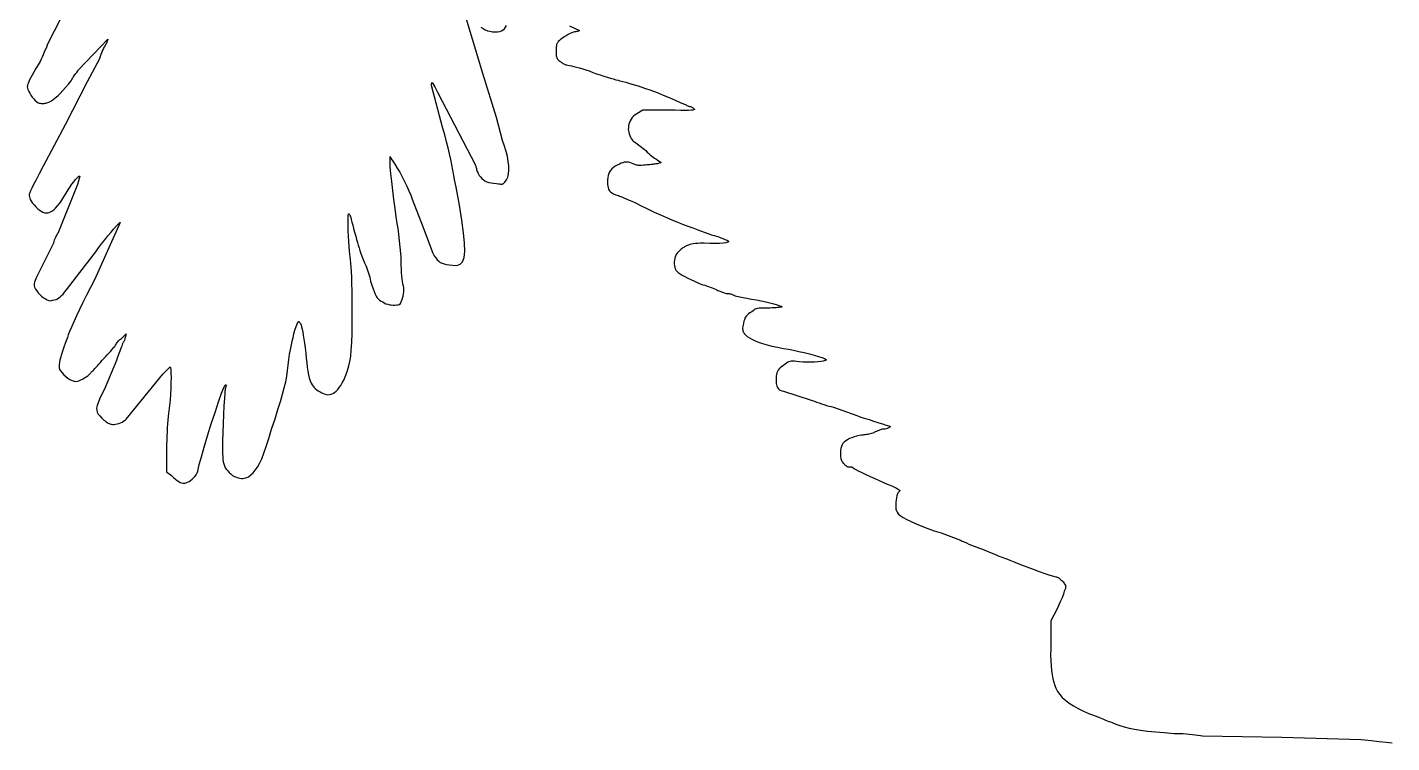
# Model space of a CAD drawing. Extents: x 0.25 to 7.24, y 0.43 to 4.89.
# Drawn here: x 0.39 to 3.745, y 0.575 to 2.332 of the extents above; entities that cross this region are included whole.
import ezdxf

# ---------------------------------------------------------------- set-up
doc = ezdxf.new("R2010")
doc.units = 0
doc.layers.get('0').update_dxf_attribs({"color": 5, "linetype": 'CONTINUOUS'})

msp = doc.modelspace()

# ---------------------------------------------------------------- linework, layer by layer
at = {"linetype": 'CONTINUOUS'}
for points in [[(0.47147, 2.35135), (0.44144, 2.29429), (0.43947, 2.28873), (0.43721, 2.28291), (0.43474, 2.27694), (0.43212, 2.27094), (0.42943, 2.26502), (0.42674, 2.25927), (0.42412, 2.25381), (0.42165, 2.24874), (0.41939, 2.24419), (0.41742, 2.24024), (0.41155, 2.23086), (0.40653, 2.22251), (0.40231, 2.21513), (0.39882, 2.20867), (0.39602, 2.20308), (0.39385, 2.19829), (0.39226, 2.19427), (0.39118, 2.19094), (0.39058, 2.18827), (0.39039, 2.18619), (0.39082, 2.18307), (0.39205, 2.17924), (0.39396, 2.17492), (0.39644, 2.17028), (0.3994, 2.16554), (0.40271, 2.16089), (0.40628, 2.15653), (0.40999, 2.15265), (0.41374, 2.14946), (0.41742, 2.14715), (0.41995, 2.14634), (0.4222, 2.14571), (0.42423, 2.14526), (0.42611, 2.14498), (0.42793, 2.14489), (0.42974, 2.14498), (0.43163, 2.14526), (0.43366, 2.14571), (0.4359, 2.14634), (0.43844, 2.14715), (0.44312, 2.14858), (0.44814, 2.15104), (0.45349, 2.15447), (0.45915, 2.15882), (0.46509, 2.16404), (0.4713, 2.17007), (0.47777, 2.17685), (0.48447, 2.18434), (0.49138, 2.19247), (0.4985, 2.2012), (0.49965, 2.20398), (0.50124, 2.20689), (0.50315, 2.20988), (0.50527, 2.21288), (0.50751, 2.21584), (0.50974, 2.21871), (0.51187, 2.22144), (0.51378, 2.22398), (0.51536, 2.22626), (0.51652, 2.22823), (0.58859, 2.3033), (0.5885, 2.3024), (0.58828, 2.3015), (0.58794, 2.3006), (0.58753, 2.2997), (0.58709, 2.2988), (0.58664, 2.2979), (0.58623, 2.297), (0.5859, 2.2961), (0.58567, 2.2952), (0.58559, 2.29429), (0.58451, 2.29296), (0.58314, 2.29081), (0.5815, 2.28794), (0.57968, 2.28444), (0.5777, 2.28041), (0.57564, 2.27592), (0.57354, 2.27107), (0.57146, 2.26595), (0.56945, 2.26065), (0.56757, 2.25526), (0.53754, 2.1982), (0.48348, 2.09309), (0.42943, 1.99099), (0.41967, 1.97235), (0.41187, 1.9575), (0.40583, 1.94594), (0.40137, 1.93713), (0.39827, 1.93056), (0.39635, 1.92569), (0.3954, 1.92202), (0.39522, 1.91902), (0.39562, 1.91615), (0.3964, 1.91291), (0.39781, 1.90907), (0.40014, 1.90484), (0.40323, 1.9004), (0.40692, 1.8959), (0.41104, 1.89152), (0.41542, 1.8874), (0.41992, 1.88371), (0.42436, 1.88062), (0.42859, 1.87829), (0.43243, 1.87688), (0.43694, 1.87643), (0.44147, 1.8769), (0.44603, 1.87831), (0.45064, 1.88067), (0.45533, 1.88401), (0.46011, 1.88834), (0.46499, 1.89367), (0.47001, 1.90004), (0.47516, 1.90744), (0.48048, 1.91592), (0.48579, 1.92464), (0.49088, 1.93276), (0.49572, 1.94019), (0.50028, 1.94686), (0.5045, 1.9527), (0.50837, 1.95765), (0.51184, 1.96162), (0.51488, 1.96454), (0.51745, 1.96635), (0.51952, 1.96697), (0.51351, 1.94595), (0.46547, 1.82583), (0.46448, 1.82466), (0.46335, 1.82301), (0.46211, 1.82093), (0.4608, 1.81847), (0.45946, 1.81569), (0.45811, 1.81264), (0.4568, 1.80937), (0.45557, 1.80593), (0.45444, 1.80239), (0.45345, 1.7988), (0.42643, 1.74474), (0.42146, 1.73488), (0.41735, 1.72675), (0.41402, 1.7201), (0.41144, 1.71467), (0.40953, 1.71021), (0.40826, 1.70647), (0.40757, 1.70321), (0.4074, 1.70016), (0.4077, 1.69707), (0.40841, 1.69369), (0.41064, 1.68912), (0.41362, 1.68449), (0.41722, 1.67994), (0.42129, 1.67558), (0.42568, 1.67155), (0.43025, 1.66796), (0.43485, 1.66496), (0.43935, 1.66265), (0.4436, 1.66118), (0.44745, 1.66066), (0.45251, 1.66158), (0.45698, 1.66261), (0.46099, 1.66385), (0.46465, 1.66542), (0.46809, 1.66742), (0.47145, 1.66996), (0.47484, 1.67315), (0.47839, 1.67709), (0.48223, 1.6819), (0.48649, 1.68769), (0.51952, 1.72973), (0.55856, 1.78078), (0.56535, 1.79018), (0.57288, 1.8001), (0.5808, 1.81016), (0.58878, 1.81999), (0.59647, 1.8292), (0.60353, 1.83743), (0.60962, 1.84429), (0.61439, 1.84939), (0.6175, 1.85238), (0.61862, 1.85285), (0.55556, 1.71171), (0.54576, 1.69284), (0.53629, 1.67426), (0.52729, 1.65625), (0.51889, 1.63911), (0.51126, 1.62312), (0.50453, 1.60858), (0.49884, 1.59576), (0.49434, 1.58496), (0.49118, 1.57647), (0.48949, 1.57057), (0.48452, 1.55785), (0.48038, 1.54662), (0.477, 1.53676), (0.47431, 1.52814), (0.47222, 1.52065), (0.47068, 1.51414), (0.4696, 1.5085), (0.46892, 1.50359), (0.46857, 1.4993), (0.46847, 1.4955), (0.46997, 1.49165), (0.47255, 1.48745), (0.47604, 1.48306), (0.48024, 1.47868), (0.48498, 1.47447), (0.49009, 1.47063), (0.49538, 1.46733), (0.50066, 1.46474), (0.50577, 1.46306), (0.51051, 1.46246), (0.51363, 1.46289), (0.51743, 1.46407), (0.5217, 1.46587), (0.52622, 1.46813), (0.53078, 1.47072), (0.53516, 1.47349), (0.53914, 1.47629), (0.54251, 1.47899), (0.54505, 1.48144), (0.54655, 1.48348), (0.54771, 1.48465), (0.54936, 1.48632), (0.55144, 1.48846), (0.5539, 1.49103), (0.55668, 1.49399), (0.55974, 1.49732), (0.56301, 1.50097), (0.56644, 1.50491), (0.56998, 1.50911), (0.57357, 1.51351), (0.57807, 1.51809), (0.58249, 1.52274), (0.58676, 1.52735), (0.59082, 1.53182), (0.59459, 1.53604), (0.59801, 1.53989), (0.60098, 1.54328), (0.60346, 1.54609), (0.60536, 1.54822), (0.60661, 1.54955), (0.60759, 1.55143), (0.60874, 1.55344), (0.61004, 1.55552), (0.61146, 1.55762), (0.61299, 1.55968), (0.61461, 1.56166), (0.6163, 1.56349), (0.61804, 1.56512), (0.61982, 1.5665), (0.62162, 1.56757), (0.63363, 1.57958), (0.63063, 1.57057), (0.63054, 1.56877), (0.63029, 1.56699), (0.6299, 1.56525), (0.62938, 1.56356), (0.62875, 1.56194), (0.62804, 1.56041), (0.62725, 1.55899), (0.6264, 1.55769), (0.62552, 1.55654), (0.62462, 1.55556), (0.62437, 1.55422), (0.62364, 1.55205), (0.62252, 1.54912), (0.62107, 1.54551), (0.61937, 1.54129), (0.61749, 1.53653), (0.6155, 1.5313), (0.61348, 1.52567), (0.61149, 1.51972), (0.60961, 1.51351), (0.57958, 1.44144), (0.57309, 1.42905), (0.568, 1.41869), (0.56428, 1.41006), (0.5619, 1.40286), (0.56081, 1.39677), (0.56099, 1.3915), (0.56238, 1.38672), (0.56497, 1.38215), (0.56871, 1.37747), (0.57357, 1.37237), (0.57627, 1.36976), (0.57895, 1.36735), (0.5816, 1.36516), (0.58419, 1.3632), (0.58671, 1.36149), (0.58914, 1.36005), (0.59146, 1.3589), (0.59366, 1.35805), (0.59571, 1.35753), (0.5976, 1.35736), (0.60055, 1.35672), (0.60394, 1.35659), (0.60765, 1.35692), (0.61158, 1.35769), (0.61562, 1.35886), (0.61965, 1.36038), (0.62358, 1.36223), (0.62729, 1.36437), (0.63068, 1.36676), (0.63363, 1.36937), (0.72372, 1.48048), (0.74174, 1.4985), (0.74255, 1.49653), (0.74316, 1.491), (0.74355, 1.48253), (0.74371, 1.47169), (0.74362, 1.45908), (0.74326, 1.44531), (0.7426, 1.43096), (0.74165, 1.41662), (0.74036, 1.4029), (0.73874, 1.39039), (0.73784, 1.38357), (0.73696, 1.37581), (0.73612, 1.36726), (0.73533, 1.35805), (0.73461, 1.34835), (0.73398, 1.33828), (0.73346, 1.328), (0.73307, 1.31765), (0.73282, 1.30736), (0.73273, 1.2973), (0.73273, 1.24024), (0.74474, 1.23123), (0.74989, 1.22627), (0.75455, 1.22215), (0.75877, 1.21883), (0.76262, 1.21624), (0.76614, 1.21434), (0.76939, 1.21307), (0.77243, 1.21238), (0.7753, 1.2122), (0.77807, 1.2125), (0.78078, 1.21321), (0.78446, 1.21446), (0.78823, 1.21636), (0.792, 1.21883), (0.79568, 1.22181), (0.79917, 1.22523), (0.8024, 1.229), (0.80527, 1.23306), (0.80769, 1.23733), (0.80956, 1.24175), (0.81081, 1.24625), (0.81323, 1.2578), (0.81826, 1.27673), (0.82527, 1.30103), (0.83363, 1.3287), (0.84272, 1.35773), (0.85189, 1.38614), (0.86053, 1.41191), (0.86799, 1.43306), (0.87365, 1.44757), (0.87688, 1.45345), (0.87769, 1.45409), (0.87832, 1.45425), (0.87877, 1.45397), (0.87904, 1.45331), (0.87913, 1.45233), (0.87904, 1.45108), (0.87877, 1.44961), (0.87832, 1.44798), (0.87769, 1.44624), (0.87688, 1.44444), (0.8759, 1.43511), (0.87481, 1.42061), (0.87369, 1.40226), (0.8726, 1.38136), (0.87162, 1.35923), (0.87082, 1.3372), (0.87028, 1.31657), (0.87005, 1.29867), (0.87023, 1.2848), (0.87087, 1.27628), (0.87114, 1.27023), (0.87193, 1.26467), (0.87322, 1.25955), (0.875, 1.2548), (0.87725, 1.25038), (0.87995, 1.24622), (0.88308, 1.24229), (0.88663, 1.23851), (0.89057, 1.23484), (0.89489, 1.23123), (0.90004, 1.2288), (0.90472, 1.22688), (0.909, 1.22547), (0.91296, 1.22455), (0.91667, 1.2241), (0.92019, 1.2241), (0.92361, 1.22453), (0.92699, 1.22537), (0.93041, 1.22661), (0.93393, 1.22823), (0.93999, 1.23289), (0.94563, 1.2381), (0.95099, 1.24426), (0.95618, 1.25172), (0.96134, 1.26089), (0.96658, 1.27212), (0.97205, 1.2858), (0.97785, 1.30232), (0.98412, 1.32204), (0.99099, 1.34535), (0.99938, 1.37073), (1.00661, 1.39313), (1.01275, 1.41297), (1.0179, 1.43068), (1.02215, 1.4467), (1.02559, 1.46145), (1.0283, 1.47538), (1.03039, 1.48891), (1.03194, 1.50248), (1.03303, 1.51652), (1.03402, 1.52235), (1.0352, 1.52899), (1.03655, 1.5363), (1.03808, 1.54419), (1.03979, 1.55255), (1.04168, 1.56127), (1.04375, 1.57025), (1.04601, 1.57936), (1.04844, 1.58852), (1.05105, 1.5976), (1.05268, 1.60093), (1.05401, 1.60372), (1.05508, 1.60598), (1.05595, 1.60769), (1.05668, 1.60886), (1.05732, 1.60949), (1.05792, 1.60958), (1.05855, 1.60913), (1.05924, 1.60814), (1.06006, 1.60661), (1.06178, 1.60426), (1.06335, 1.60082), (1.06482, 1.59626), (1.06621, 1.59056), (1.06757, 1.58371), (1.06892, 1.57569), (1.07032, 1.56648), (1.07178, 1.55606), (1.07336, 1.54442), (1.07508, 1.53153), (1.07607, 1.51929), (1.07724, 1.50782), (1.07859, 1.49718), (1.08012, 1.48742), (1.08183, 1.4786), (1.08372, 1.47077), (1.0858, 1.46399), (1.08805, 1.45831), (1.09048, 1.45377), (1.09309, 1.45045), (1.09532, 1.44767), (1.09828, 1.4448), (1.10182, 1.44194), (1.10578, 1.43916), (1.10998, 1.43656), (1.11428, 1.43423), (1.11851, 1.43227), (1.1225, 1.43075), (1.12609, 1.42977), (1.12913, 1.42943), (1.13355, 1.42979), (1.1378, 1.43087), (1.14191, 1.43267), (1.1459, 1.4352), (1.14977, 1.43844), (1.15356, 1.4424), (1.15728, 1.44709), (1.16094, 1.45249), (1.16456, 1.45862), (1.16817, 1.46547), (1.17314, 1.47804), (1.17727, 1.48935), (1.18065, 1.50025), (1.18335, 1.51164), (1.18544, 1.5244), (1.18698, 1.53941), (1.18805, 1.55756), (1.18873, 1.57972), (1.18909, 1.60679), (1.18919, 1.63964), (1.1891, 1.66402), (1.18885, 1.68512), (1.18846, 1.70326), (1.18794, 1.71877), (1.18731, 1.73198), (1.18659, 1.74321), (1.1858, 1.75277), (1.18496, 1.76101), (1.18408, 1.76823), (1.18318, 1.77477), (1.18229, 1.78331), (1.18143, 1.79402), (1.18064, 1.80621), (1.17996, 1.81917), (1.17943, 1.83221), (1.17908, 1.84461), (1.17894, 1.85568), (1.17905, 1.86472), (1.17945, 1.87102), (1.18018, 1.87387), (1.18109, 1.87423), (1.18203, 1.87351), (1.18305, 1.87171), (1.18417, 1.86883), (1.18544, 1.86486), (1.18688, 1.85982), (1.18855, 1.85369), (1.19046, 1.84649), (1.19267, 1.8382), (1.1952, 1.82883), (1.19773, 1.81951), (1.2, 1.81122), (1.20209, 1.80372), (1.20408, 1.79678), (1.20608, 1.79017), (1.20817, 1.78364), (1.21044, 1.77697), (1.21297, 1.76992), (1.21587, 1.76226), (1.21922, 1.75375), (1.22102, 1.75071), (1.2228, 1.74705), (1.22454, 1.74289), (1.22623, 1.73833), (1.22785, 1.73348), (1.22938, 1.72846), (1.2308, 1.72336), (1.2321, 1.71829), (1.23325, 1.71338), (1.23423, 1.70871), (1.23759, 1.69868), (1.24053, 1.69014), (1.24318, 1.68292), (1.24567, 1.6769), (1.24812, 1.67192), (1.25067, 1.66784), (1.25343, 1.66452), (1.25653, 1.66181), (1.2601, 1.65957), (1.26426, 1.65766), (1.26804, 1.65522), (1.2721, 1.65329), (1.27637, 1.65182), (1.28079, 1.65079), (1.28529, 1.65015), (1.28978, 1.64987), (1.2942, 1.64992), (1.29847, 1.65026), (1.30253, 1.65085), (1.30631, 1.65165), (1.3081, 1.65405), (1.30984, 1.65749), (1.31147, 1.66176), (1.31294, 1.66664), (1.31419, 1.67192), (1.31517, 1.67738), (1.31583, 1.6828), (1.31611, 1.68798), (1.31596, 1.69268), (1.31532, 1.6967), (1.31442, 1.6992), (1.31354, 1.70304), (1.31269, 1.7081), (1.3119, 1.71428), (1.31119, 1.72147), (1.31056, 1.72956), (1.31004, 1.73844), (1.30965, 1.74801), (1.3094, 1.75816), (1.30931, 1.76877), (1.3033, 1.83183), (1.30199, 1.838), (1.29996, 1.85019), (1.29744, 1.86702), (1.29461, 1.88714), (1.29167, 1.90916), (1.28882, 1.93172), (1.28626, 1.95346), (1.28418, 1.973), (1.28279, 1.98897), (1.28228, 2), (1.28228, 2.01502), (1.28529, 2.00901), (1.28939, 2.0034), (1.29434, 1.99582), (1.29991, 1.98666), (1.30585, 1.97629), (1.31194, 1.96509), (1.31793, 1.95344), (1.32361, 1.94172), (1.32872, 1.93031), (1.33304, 1.91958), (1.33634, 1.90991), (1.36336, 1.84084), (1.38739, 1.77778), (1.39092, 1.77118), (1.3944, 1.76572), (1.39795, 1.76126), (1.40171, 1.75769), (1.40578, 1.75488), (1.41031, 1.7527), (1.41541, 1.75102), (1.42121, 1.74972), (1.42785, 1.74867), (1.43544, 1.74775), (1.44598, 1.74737), (1.45425, 1.75015), (1.46027, 1.75653), (1.46412, 1.76697), (1.46584, 1.78191), (1.46549, 1.8018), (1.46312, 1.8271), (1.45879, 1.85826), (1.45254, 1.89572), (1.44444, 1.93994), (1.44182, 1.95468), (1.43928, 1.9685), (1.43674, 1.98175), (1.43411, 1.99476), (1.43131, 2.00788), (1.42823, 2.02145), (1.42479, 2.03582), (1.4209, 2.05132), (1.41647, 2.06829), (1.41141, 2.08709), (1.38438, 2.18919), (1.3844, 2.19241), (1.3845, 2.19481), (1.38479, 2.19627), (1.38535, 2.19668), (1.38626, 2.19595), (1.38763, 2.19395), (1.38953, 2.19058), (1.39207, 2.18573), (1.39533, 2.1793), (1.3994, 2.17117), (1.49249, 1.99399), (1.49258, 1.99292), (1.49283, 1.99152), (1.49322, 1.98983), (1.49374, 1.98789), (1.49437, 1.98574), (1.49509, 1.9834), (1.49588, 1.98092), (1.49672, 1.97833), (1.4976, 1.97567), (1.4985, 1.97297), (1.5013, 1.96865), (1.50434, 1.96471), (1.50766, 1.96116), (1.51133, 1.95803), (1.51539, 1.95533), (1.5199, 1.95308), (1.52492, 1.9513), (1.5305, 1.95001), (1.53669, 1.94922), (1.54354, 1.94895), (1.54762, 1.94814), (1.55092, 1.94753), (1.55357, 1.94714), (1.5557, 1.94698), (1.55743, 1.94707), (1.55889, 1.94744), (1.56021, 1.94809), (1.56151, 1.94905), (1.56292, 1.95033), (1.56456, 1.95195), (1.56853, 1.95724), (1.57144, 1.96401), (1.57329, 1.97211), (1.57413, 1.98141), (1.57395, 1.99174), (1.57278, 2.00298), (1.57064, 2.01497), (1.56754, 2.02758), (1.56351, 2.04065), (1.55856, 2.05405), (1.54354, 2.11111), (1.51051, 2.21922), (1.45946, 2.38739)], [(1.50573, 2.333), (1.51089, 2.3292), (1.51613, 2.32622), (1.52159, 2.324), (1.5274, 2.32247), (1.53367, 2.3216), (1.54054, 2.32132), (1.54649, 2.3216), (1.55174, 2.32245), (1.5563, 2.32392), (1.56019, 2.32603), (1.56344, 2.32883), (1.56605, 2.33235), (1.56806, 2.33662)], [(1.72372, 2.33634), (1.74775, 2.32432), (1.74708, 2.32401), (1.74629, 2.32368), (1.74525, 2.32327), (1.74399, 2.32282), (1.74256, 2.32238), (1.74098, 2.32197), (1.73929, 2.32163), (1.73753, 2.32141), (1.73574, 2.32132), (1.73034, 2.31935), (1.72502, 2.31707), (1.71984, 2.31454), (1.71488, 2.31181), (1.71021, 2.30893), (1.7059, 2.30597), (1.70202, 2.30297), (1.69864, 2.29999), (1.69584, 2.29708), (1.69369, 2.29429), (1.69288, 2.29322), (1.69223, 2.29182), (1.69172, 2.29013), (1.69134, 2.28819), (1.69107, 2.28604), (1.69088, 2.2837), (1.69077, 2.28122), (1.69071, 2.27863), (1.69069, 2.27597), (1.69069, 2.27327), (1.6907, 2.26911), (1.69076, 2.26559), (1.69093, 2.2626), (1.69127, 2.26006), (1.69182, 2.25788), (1.69264, 2.25598), (1.69378, 2.25425), (1.6953, 2.25261), (1.69726, 2.25098), (1.6997, 2.24925), (1.70077, 2.24827), (1.70213, 2.24716), (1.7037, 2.24598), (1.70542, 2.24478), (1.70721, 2.24362), (1.709, 2.24255), (1.71071, 2.24162), (1.71229, 2.24089), (1.71365, 2.24041), (1.71471, 2.24024), (1.71631, 2.24006), (1.71921, 2.23954), (1.72326, 2.2387), (1.72831, 2.23755), (1.73423, 2.23611), (1.74088, 2.2344), (1.7481, 2.23244), (1.75575, 2.23025), (1.76369, 2.22783), (1.77177, 2.22523), (1.78085, 2.22171), (1.78996, 2.2184), (1.79896, 2.21531), (1.80771, 2.21244), (1.81607, 2.20983), (1.82388, 2.2075), (1.83101, 2.20544), (1.83731, 2.2037), (1.84264, 2.20228), (1.84685, 2.2012), (1.86151, 2.19734), (1.87659, 2.19299), (1.89195, 2.1882), (1.90748, 2.18304), (1.92305, 2.17755), (1.93852, 2.1718), (1.95378, 2.16582), (1.9687, 2.15969), (1.98314, 2.15344), (1.997, 2.14715), (1.99969, 2.14617), (2.00235, 2.14506), (2.00494, 2.14388), (2.00742, 2.14268), (2.00976, 2.14152), (2.01192, 2.14044), (2.01386, 2.13952), (2.01554, 2.13879), (2.01694, 2.13831), (2.01802, 2.13814), (2.019, 2.13805), (2.02013, 2.1378), (2.02137, 2.13741), (2.02268, 2.13689), (2.02402, 2.13626), (2.02537, 2.13554), (2.02668, 2.13475), (2.02792, 2.13391), (2.02905, 2.13303), (2.03003, 2.13213), (2.03062, 2.13124), (2.03039, 2.13038), (2.02908, 2.12959), (2.02643, 2.12891), (2.02215, 2.12838), (2.01598, 2.12802), (2.00764, 2.12789), (1.99688, 2.128), (1.98341, 2.1284), (1.96697, 2.12913), (1.9039, 2.12913), (1.88889, 2.12012), (1.88465, 2.11724), (1.88094, 2.11404), (1.87773, 2.11055), (1.875, 2.10681), (1.87275, 2.10285), (1.87094, 2.09871), (1.86957, 2.09443), (1.86861, 2.09004), (1.86805, 2.08558), (1.86787, 2.08108), (1.86813, 2.07805), (1.86885, 2.0745), (1.86998, 2.07062), (1.87142, 2.06662), (1.87312, 2.06269), (1.875, 2.05903), (1.87699, 2.05584), (1.87901, 2.05331), (1.881, 2.05165), (1.88288, 2.05105), (1.90691, 2.03303), (1.91059, 2.02944), (1.91438, 2.0259), (1.9182, 2.02247), (1.92199, 2.0192), (1.92568, 2.01614), (1.92918, 2.01336), (1.93243, 2.0109), (1.93535, 2.00882), (1.93788, 2.00717), (1.93994, 2.00601), (1.94895, 2), (1.93994, 1.997), (1.93796, 1.99691), (1.93566, 1.99668), (1.93308, 1.99635), (1.93023, 1.99594), (1.92718, 1.9955), (1.92394, 1.99505), (1.92056, 1.99464), (1.91707, 1.99431), (1.91351, 1.99408), (1.90991, 1.99399), (1.90485, 1.99327), (1.90044, 1.99286), (1.89661, 1.99275), (1.89329, 1.99289), (1.89039, 1.99324), (1.88786, 1.99378), (1.88561, 1.99446), (1.88358, 1.99524), (1.88169, 1.9961), (1.87988, 1.997), (1.87562, 1.99862), (1.87178, 1.99986), (1.86823, 2.0007), (1.86484, 2.00113), (1.86149, 2.00113), (1.85804, 2.00067), (1.85438, 1.99975), (1.85038, 1.99834), (1.84591, 1.99643), (1.84084, 1.99399), (1.83579, 1.9912), (1.83142, 1.98818), (1.82771, 1.98491), (1.8246, 1.98136), (1.82207, 1.97748), (1.82008, 1.97324), (1.8186, 1.9686), (1.81759, 1.96353), (1.817, 1.95799), (1.81682, 1.95195), (1.81692, 1.94681), (1.81732, 1.94217), (1.81811, 1.93801), (1.81941, 1.93427), (1.82132, 1.93093), (1.82395, 1.92795), (1.82741, 1.9253), (1.83181, 1.92293), (1.83725, 1.92082), (1.84384, 1.91892), (1.84617, 1.91784), (1.84947, 1.91642), (1.85363, 1.91468), (1.85855, 1.91262), (1.86411, 1.91029), (1.87022, 1.90768), (1.87676, 1.90481), (1.88363, 1.90172), (1.89071, 1.89841), (1.8979, 1.89489), (1.91531, 1.88632), (1.9316, 1.87856), (1.94692, 1.87152), (1.96142, 1.86511), (1.97523, 1.85923), (1.98849, 1.85381), (2.00136, 1.84875), (2.01398, 1.84396), (2.02649, 1.83935), (2.03904, 1.83483), (2.07207, 1.82282), (2.07583, 1.82184), (2.07983, 1.82071), (2.08394, 1.81947), (2.08802, 1.81816), (2.09197, 1.81682), (2.09564, 1.81547), (2.09892, 1.81416), (2.10167, 1.81292), (2.10377, 1.8118), (2.10511, 1.81081), (2.11089, 1.80902), (2.11392, 1.80728), (2.11432, 1.80565), (2.11222, 1.80418), (2.10773, 1.80293), (2.101, 1.80195), (2.09214, 1.80129), (2.08127, 1.80101), (2.06854, 1.80116), (2.05405, 1.8018), (2.04574, 1.80171), (2.03868, 1.80144), (2.0327, 1.80099), (2.02763, 1.80036), (2.02327, 1.79955), (2.01946, 1.79856), (2.01601, 1.79739), (2.01273, 1.79604), (2.00946, 1.7945), (2.00601, 1.79279), (2.00412, 1.79172), (2.00211, 1.79037), (2.00003, 1.78879), (1.99793, 1.78708), (1.99587, 1.78529), (1.9939, 1.7835), (1.99207, 1.78178), (1.99044, 1.7802), (1.98906, 1.77885), (1.98799, 1.77778), (1.98555, 1.77392), (1.98364, 1.76966), (1.98223, 1.7651), (1.98131, 1.76038), (1.98086, 1.75563), (1.98085, 1.75097), (1.98128, 1.74652), (1.98213, 1.74241), (1.98337, 1.73878), (1.98498, 1.73574), (1.98732, 1.73294), (1.9907, 1.72997), (1.99509, 1.72682), (2.00046, 1.72348), (2.00676, 1.71997), (2.01396, 1.71628), (2.02202, 1.7124), (2.03092, 1.70835), (2.04061, 1.70411), (2.05105, 1.6997), (2.05563, 1.69863), (2.0603, 1.69727), (2.06497, 1.6957), (2.06955, 1.69398), (2.07395, 1.69219), (2.07808, 1.6904), (2.08185, 1.68868), (2.08517, 1.68711), (2.08794, 1.68575), (2.09009, 1.68468), (2.10811, 1.67868), (2.1091, 1.67868), (2.11025, 1.67865), (2.11154, 1.6786), (2.11296, 1.67849), (2.11449, 1.6783), (2.11611, 1.67803), (2.1178, 1.67765), (2.11954, 1.67714), (2.12132, 1.67649), (2.12312, 1.67568), (2.12519, 1.67477), (2.12774, 1.67387), (2.13072, 1.67297), (2.13408, 1.67207), (2.13776, 1.67117), (2.14172, 1.67027), (2.14589, 1.66937), (2.15022, 1.66847), (2.15466, 1.66757), (2.15916, 1.66667), (2.171, 1.6647), (2.18292, 1.66246), (2.19462, 1.66005), (2.20581, 1.65754), (2.21622, 1.65503), (2.22554, 1.65261), (2.23349, 1.65038), (2.23978, 1.64841), (2.24413, 1.6468), (2.24625, 1.64565), (2.24449, 1.645), (2.24216, 1.64459), (2.23911, 1.64414), (2.23544, 1.6437), (2.23122, 1.64329), (2.22655, 1.64295), (2.22152, 1.64273), (2.21622, 1.64264), (2.20725, 1.64263), (2.2, 1.64257), (2.19419, 1.6424), (2.18955, 1.64207), (2.18581, 1.64152), (2.1827, 1.6407), (2.17996, 1.63955), (2.1773, 1.63803), (2.17446, 1.63608), (2.17117, 1.63363), (2.16702, 1.63101), (2.16351, 1.62847), (2.16058, 1.62593), (2.15815, 1.6233), (2.15616, 1.6205), (2.15452, 1.61742), (2.15318, 1.61398), (2.15205, 1.61009), (2.15106, 1.60566), (2.15015, 1.6006), (2.14943, 1.59717), (2.14904, 1.59407), (2.14899, 1.59125), (2.14924, 1.58868), (2.14977, 1.58634), (2.15058, 1.58417), (2.15164, 1.58214), (2.15294, 1.58023), (2.15445, 1.57838), (2.15616, 1.57658), (2.1603, 1.57298), (2.16555, 1.56939), (2.17191, 1.56585), (2.17941, 1.56235), (2.18806, 1.55893), (2.19789, 1.5556), (2.2089, 1.55238), (2.22112, 1.54929), (2.23456, 1.54633), (2.24925, 1.54354), (2.26144, 1.54149), (2.27431, 1.539), (2.28747, 1.53619), (2.30052, 1.53317), (2.31306, 1.53003), (2.32471, 1.52689), (2.33506, 1.52387), (2.34371, 1.52106), (2.35028, 1.51857), (2.35435, 1.51652), (2.35405, 1.51481), (2.35152, 1.5133), (2.34708, 1.512), (2.34105, 1.51094), (2.33371, 1.51014), (2.32538, 1.5096), (2.31637, 1.50935), (2.30698, 1.50941), (2.29752, 1.50979), (2.28829, 1.51051), (2.28176, 1.51131), (2.27644, 1.51188), (2.2721, 1.51216), (2.26849, 1.5121), (2.26539, 1.51164), (2.26256, 1.51073), (2.25976, 1.50931), (2.25677, 1.50734), (2.25334, 1.50475), (2.24925, 1.5015), (2.2451, 1.49879), (2.24161, 1.49602), (2.23874, 1.49315), (2.23642, 1.49011), (2.23461, 1.48686), (2.23325, 1.48334), (2.23229, 1.47949), (2.23166, 1.47527), (2.23133, 1.47061), (2.23123, 1.46547), (2.23133, 1.46114), (2.23166, 1.45718), (2.23229, 1.45357), (2.23325, 1.45033), (2.23461, 1.44745), (2.23642, 1.44492), (2.23874, 1.44276), (2.24161, 1.44096), (2.2451, 1.43952), (2.24925, 1.43844), (2.31532, 1.41742), (2.32008, 1.41553), (2.32529, 1.41353), (2.33086, 1.41144), (2.3367, 1.40935), (2.34272, 1.40728), (2.34883, 1.40531), (2.35494, 1.40348), (2.36096, 1.40185), (2.3668, 1.40047), (2.37237, 1.3994), (2.42943, 1.37838), (2.43419, 1.37658), (2.43938, 1.37477), (2.44489, 1.37297), (2.45062, 1.37117), (2.45646, 1.36937), (2.46229, 1.36757), (2.46802, 1.36577), (2.47354, 1.36396), (2.47873, 1.36216), (2.48348, 1.36036), (2.4925, 1.35791), (2.49975, 1.35592), (2.50527, 1.35428), (2.50909, 1.35291), (2.51126, 1.35173), (2.51181, 1.35063), (2.51077, 1.34953), (2.50818, 1.34835), (2.50408, 1.34698), (2.4985, 1.34535), (2.49571, 1.34517), (2.4928, 1.3447), (2.48982, 1.34397), (2.48682, 1.34304), (2.48386, 1.34197), (2.48099, 1.3408), (2.47826, 1.33961), (2.47572, 1.33843), (2.47344, 1.33732), (2.47147, 1.33634), (2.46868, 1.33544), (2.46575, 1.33456), (2.46271, 1.33371), (2.4596, 1.33292), (2.45646, 1.33221), (2.45331, 1.33158), (2.4502, 1.33106), (2.44716, 1.33067), (2.44423, 1.33042), (2.44144, 1.33033), (2.43515, 1.32925), (2.42895, 1.32783), (2.42293, 1.32609), (2.41718, 1.32404), (2.41179, 1.3217), (2.40685, 1.31909), (2.40245, 1.31623), (2.39868, 1.31313), (2.39563, 1.30982), (2.39339, 1.30631), (2.39177, 1.30237), (2.39053, 1.29787), (2.38969, 1.29298), (2.38926, 1.28786), (2.38926, 1.28266), (2.38972, 1.27755), (2.39064, 1.27269), (2.39205, 1.26825), (2.39396, 1.26439), (2.3964, 1.26126), (2.39738, 1.26028), (2.39851, 1.25917), (2.39975, 1.25799), (2.40106, 1.25679), (2.4024, 1.25563), (2.40375, 1.25456), (2.40506, 1.25363), (2.40629, 1.2529), (2.40742, 1.25242), (2.40841, 1.25225), (2.41742, 1.25225), (2.4205, 1.24994), (2.4259, 1.24673), (2.4332, 1.24279), (2.44202, 1.23832), (2.45195, 1.23348), (2.46261, 1.22847), (2.47359, 1.22345), (2.48449, 1.21862), (2.49493, 1.21414), (2.5045, 1.21021), (2.50891, 1.20841), (2.51311, 1.20663), (2.51705, 1.20489), (2.5207, 1.2032), (2.52402, 1.20158), (2.52699, 1.20005), (2.52956, 1.19863), (2.5317, 1.19733), (2.53337, 1.19618), (2.53453, 1.1952), (2.53526, 1.19511), (2.53578, 1.19447), (2.53564, 1.19395), (2.53529, 1.19332), (2.53475, 1.1926), (2.53407, 1.19181), (2.53329, 1.19097), (2.53243, 1.19009), (2.53153, 1.18919), (2.52983, 1.1859), (2.52834, 1.1816), (2.5271, 1.17654), (2.52615, 1.17098), (2.52553, 1.16517), (2.52526, 1.15935), (2.52539, 1.15379), (2.52596, 1.14873), (2.52699, 1.14443), (2.52853, 1.14114), (2.53147, 1.13728), (2.5366, 1.13295), (2.54374, 1.12822), (2.55274, 1.12317), (2.56344, 1.11787), (2.57566, 1.11238), (2.58926, 1.10679), (2.60406, 1.10117), (2.61991, 1.09557), (2.63664, 1.09009), (2.68468, 1.07207), (2.68872, 1.0701), (2.69353, 1.06784), (2.69898, 1.06537), (2.70496, 1.06275), (2.71134, 1.06006), (2.71798, 1.05737), (2.72477, 1.05475), (2.73158, 1.05228), (2.73828, 1.05002), (2.74474, 1.04805), (2.75031, 1.04535), (2.75611, 1.04269), (2.76202, 1.0401), (2.7679, 1.03762), (2.77365, 1.03529), (2.77912, 1.03313), (2.7842, 1.03119), (2.78876, 1.0295), (2.79266, 1.0281), (2.7958, 1.02703), (2.80549, 1.02293), (2.81783, 1.01802), (2.83204, 1.01257), (2.84735, 1.00685), (2.86299, 1.00113), (2.87817, 0.99568), (2.89214, 0.99077), (2.9041, 0.98667), (2.91328, 0.98365), (2.91892, 0.98198), (2.92072, 0.98181), (2.92252, 0.98131), (2.92432, 0.98052), (2.92613, 0.97948), (2.92793, 0.97823), (2.92973, 0.97679), (2.93153, 0.97521), (2.93333, 0.97353), (2.93514, 0.97177), (2.93694, 0.96997), (2.93864, 0.96744), (2.94013, 0.96519), (2.94137, 0.96316), (2.94232, 0.96127), (2.94294, 0.95946), (2.94321, 0.95765), (2.94308, 0.95576), (2.94251, 0.95373), (2.94148, 0.95148), (2.93994, 0.94895), (2.93968, 0.94671), (2.93893, 0.94369), (2.93775, 0.93998), (2.93619, 0.93569), (2.93431, 0.93093), (2.93216, 0.92581), (2.92979, 0.92044), (2.92726, 0.91493), (2.92462, 0.90938), (2.92192, 0.9039), (2.90691, 0.87387), (2.90691, 0.81982), (2.90627, 0.80414), (2.90614, 0.78953), (2.90647, 0.77595), (2.90724, 0.76341), (2.90841, 0.75188), (2.90993, 0.74133), (2.91178, 0.73176), (2.91392, 0.72315), (2.91631, 0.71547), (2.91892, 0.70871), (2.92307, 0.70077), (2.92836, 0.69317), (2.93484, 0.68584), (2.94256, 0.67877), (2.95158, 0.67192), (2.96195, 0.66525), (2.97372, 0.65872), (2.98695, 0.6523), (3.0017, 0.64595), (3.01802, 0.63964), (3.02098, 0.63857), (3.02438, 0.63721), (3.02815, 0.63564), (3.03219, 0.63392), (3.03641, 0.63213), (3.04072, 0.63034), (3.04503, 0.62862), (3.04925, 0.62705), (3.05329, 0.62569), (3.05706, 0.62462), (3.06629, 0.62038), (3.07616, 0.61662), (3.08692, 0.6133), (3.09886, 0.61035), (3.11224, 0.60773), (3.12733, 0.60538), (3.1444, 0.60325), (3.16372, 0.60127), (3.18557, 0.59941), (3.21021, 0.5976), (3.21685, 0.59751), (3.22402, 0.59726), (3.23156, 0.59687), (3.23928, 0.59635), (3.247, 0.59572), (3.25453, 0.595), (3.26171, 0.59421), (3.26835, 0.59337), (3.27426, 0.59249), (3.27928, 0.59159), (3.47447, 0.58859), (3.66967, 0.58258), (3.69374, 0.58006), (3.71409, 0.5779), (3.73135, 0.5761), (3.74611, 0.57465)]]:
    msp.add_lwpolyline(points, dxfattribs=at)

doc.saveas('drawing.dxf')
